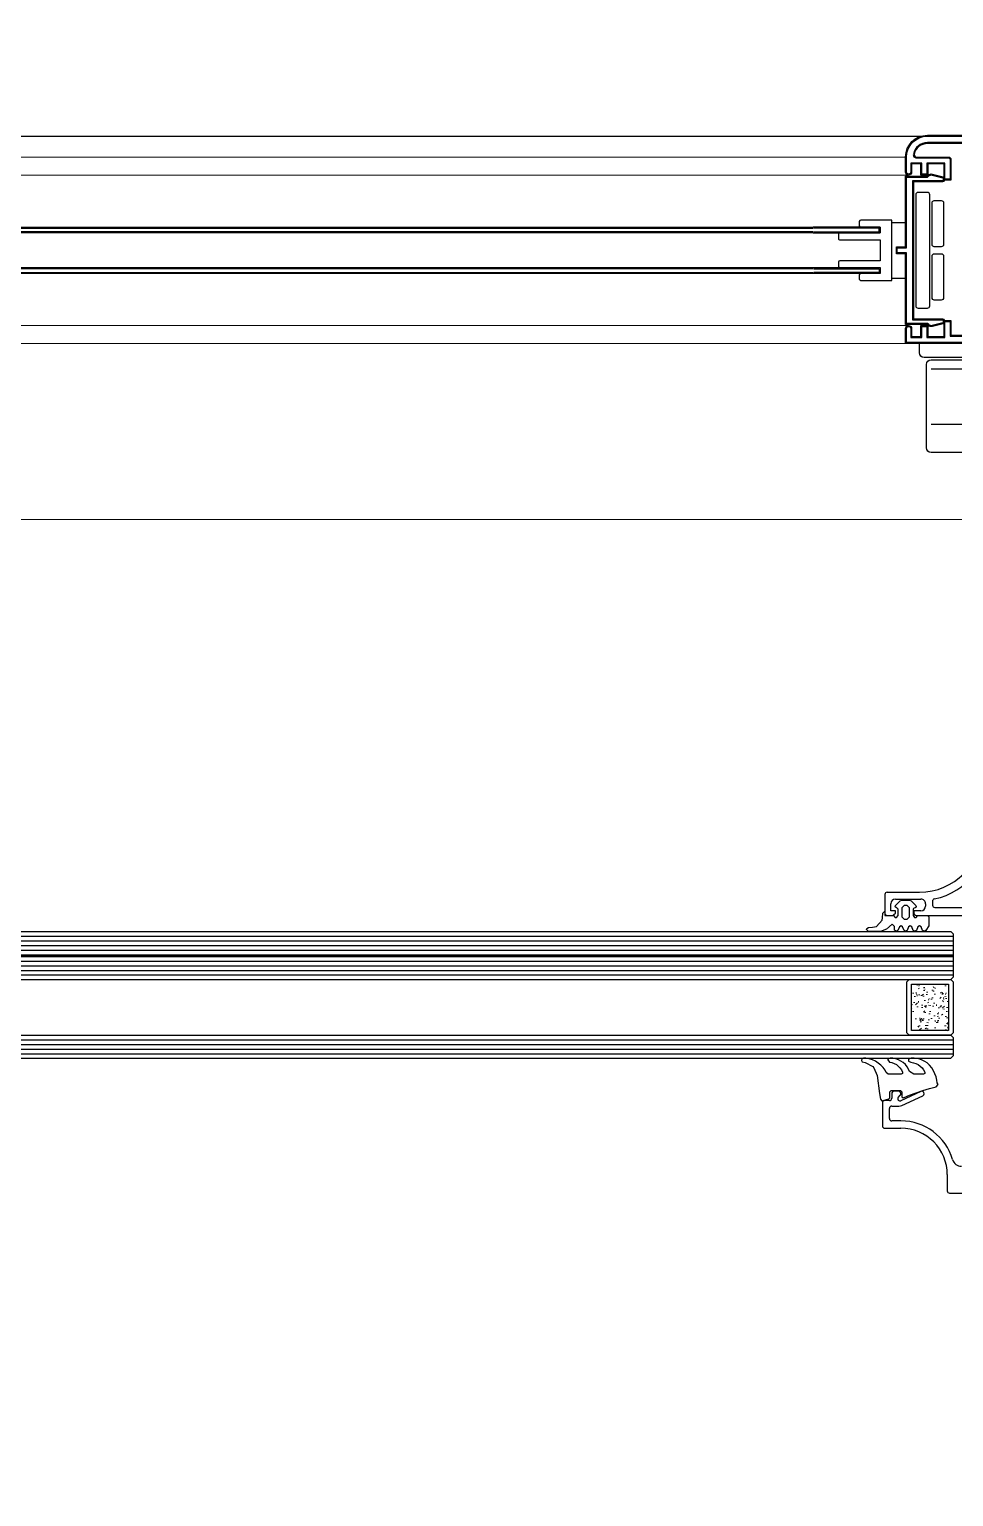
# Model space of a CAD drawing. Header units: millimetres. Extents: x 1251.1 to 1334.1, y 1577.6 to 1641.3.
# Drawn here: x 1277.8239 to 1278.0236, y 1620.2657 to 1620.5826 of the extents above; entities that cross this region are included whole.
import ezdxf

# ---------------------------------------------------------------- set-up
doc = ezdxf.new("R2010")
doc.units = ezdxf.units.MM
doc.layers.add('MONTANTI sezioni - windows structure section', color=2, linetype='Continuous')
doc.layers.add('MURATURA', color=140, linetype='Continuous')
doc.layers.add('PROIEZIONI finissime - fine lines', color=251, linetype='Continuous', lineweight=9)
doc.layers.add('TRATTEGGIO - hatch', color=252, linetype='Continuous', lineweight=20)
doc.layers.add('VETRATE sezioni - windows sections', color=7, linetype='Continuous', true_color=0x4d79ff)

# ---------------------------------------------------------------- blocks, each defined once
blk = doc.blocks.new('A$C022F2E87')
at = {"layer": 'TRATTEGGIO - hatch'}
h = blk.add_hatch(dxfattribs=at)
h.set_pattern_fill('AR-CONC', color=256, scale=0.02, style=0)
h.set_pattern_definition([(49.99999999999999, (-210.2099313412864, -112.3776738335127), (3.64369337992008, -0.3187817107780617), [0.381, -4.191000000000001]), (355, (-210.2099313412864, -112.3776738335127), (-0.7048565195133398, 3.8211328576436), [0.3048, -3.3528]), (100.451, (-209.9062913412864, -112.4042388335127), (2.938850033319185, 3.502333756405838), [0.3238, -3.5618]), (46.18420000000001, (-210.2099313412864, -111.3616738335127), (5.421580817842599, -0.8408465586545429), [0.5715, -6.2865]), (96.6356, (-209.7581333412864, -111.4317438335127), (4.748084689324743, 4.948511117800985), [0.4857, -5.3427]), (351.1840000000001, (-210.2099313412864, -111.3616738335127), (4.748092116278679, 4.948502357211954), [0.4572, -5.0292]), (21, (-209.7019313412864, -111.6156738335127), (3.032297596707666, -2.04531037033525), [0.381, -4.191000000000001]), (326.0000000000001, (-209.7019313412864, -111.6156738335127), (1.236040566952942, 3.683759322446385), [0.3048, -3.3528]), (71.4514, (-209.4492413412864, -111.7861158335127), (4.268329815402489, 1.638457154321149), [0.3238, -3.5618]), (37.50000000000001, (-210.2099313412864, -112.3776738335127), (0.06177206501183633, 1.691100777463062), [0, -3.31216, 0, -3.4036, 0, -3.3655]), (7.499999999999999, (-210.2099313412864, -112.3776738335127), (1.336393250206115, 2.00361149636239), [0, -1.94056, 0, -3.23596, 0, -1.2827]), (327.5, (-211.3427713412864, -112.3776738335127), (2.711811903337427, -0.1145748798534693), [0, -1.27, 0, -3.9624, 0, -5.2578]), (317.5, (-211.8507713412864, -112.3776738335127), (2.962583627720361, 0.5085298206666603), [0, -1.651, 0, -2.63144, 0, -3.7338])])
h.paths.add_polyline_path([(1, 9), (1.000000000000028, 1), (11, 1), (11, 9)])
at = {"layer": 'MONTANTI sezioni - windows structure section'}
for points in [[(0.5000000000000284, 0), (11.5, 0), (12, 0.5), (12, 9.5), (11.5, 10), (0.5, 10), (0, 9.5), (2.842170943040401e-14, 0.5)], [(1.000000000000028, 1), (11, 1), (11, 9), (1, 9)]]:
    blk.add_lwpolyline(points, close=True, dxfattribs=at)
blk = doc.blocks.new('224066D')
at = {"layer": 'MONTANTI sezioni - windows structure section', "linetype": 'Continuous'}
for p, q in [((-8.25, 9.76), (-8.57, 9.24)), ((-7.739999000000001, 10.27), (-8.25, 9.76)), ((-7.179999, 10.73), (-7.739999000000001, 10.27)), ((-6.559999, 11.11), (-7.179999, 10.73)), ((-5.909999, 11.42), (-6.559999, 11.11)), ((-5.23, 11.66), (-5.909999, 11.42)), ((-4.52, 11.81), (-5.23, 11.66)), ((-3.98, 11.88), (-4.52, 11.81)), ((-3.57, 12.1), (-3.98, 11.88)), ((-3.08, 11.71), (-3.57, 12.1)), ((-2.71, 10.24), (-3.08, 11.71)), ((-2.28, 8.79), (-2.71, 10.24)), ((-9.27, 6.92), (-9.3, 6.31)), ((-9.19, 7.52), (-9.27, 6.92)), ((-9.04, 8.12), (-9.19, 7.52)), ((-8.84, 8.69), (-9.04, 8.12)), ((-8.57, 9.24), (-8.84, 8.69)), ((-8.39, 6.22), (-8.3, 6.77)), ((-8.3, 6.77), (-8.14, 7.29)), ((-8.14, 7.29), (-7.89, 7.79)), ((-7.89, 7.79), (-7.57, 8.25)), ((-7.57, 8.25), (-7.19, 8.65)), ((-7.19, 8.65), (-6.75, 8.98)), ((-6.75, 8.98), (-6.25, 9.23)), ((-5.79, 6.86), (-6.39, 5.94)), ((-6.25, 9.23), (-5.95, 9.24)), ((-5.95, 9.24), (-5.79, 8.98)), ((-5.79, 8.98), (-5.79, 6.86)), ((-1.81, 7.36), (-2.28, 8.79)), ((-1.27, 5.95), (-1.81, 7.36)), ((-9.3, 6.31), (-9.04, 5.69)), ((-8.94, 3.53), (-9.14, 2.94)), ((-9.04, 5.69), (-8.61, 5.71)), ((-8.66, 4.07), (-8.94, 3.53)), ((-8.31, 4.58), (-8.66, 4.07)), ((-8.61, 5.71), (-8.39, 6.22)), ((-7.89, 5.03), (-8.31, 4.58)), ((-7.42, 5.42), (-7.89, 5.03)), ((-7.89, 3.08), (-7.57, 3.5)), ((-7.57, 3.5), (-7.19, 3.87)), ((-6.89, 5.74), (-7.42, 5.42)), ((-7.19, 3.87), (-6.76, 4.18)), ((-6.39, 5.94), (-6.89, 5.74)), ((-6.76, 4.18), (-6.26, 4.38)), ((-6.26, 4.38), (-5.95, 4.39)), ((-5.95, 4.39), (-5.79, 4.12)), ((-5.79, 4.12), (-5.79, 1.32)), ((-2.29, 3.96), (-1.99, 4.26)), ((-2.29, 1.97), (-2.29, 3.96)), ((-1.99, 4.26), (-0.94, 4.26)), ((-0.79, 4.8), (-1.27, 5.95)), ((-0.94, 4.26), (-0.69, 4.53)), ((-0.69, 4.53), (-0.79, 4.8)), ((-9.26, 2.34), (-9.3, 1.73)), ((-9.3, 1.73), (-9.08, 1.25)), ((-9.14, 2.94), (-9.26, 2.34)), ((-9.08, 1.25), (-8.95, 1.21)), ((-8.95, 1.21), (-8.43, 1.59)), ((-8.43, 1.59), (-8.33, 2.11)), ((-8.33, 2.11), (-8.15, 2.61)), ((-8.15, 2.61), (-7.89, 3.08)), ((-7.24, 0.25), (-7.77, -0.25)), ((-6.66, 0.68), (-7.24, 0.25)), ((-6.16, 0.88), (-6.66, 0.68)), ((-5.79, 1.32), (-6.16, 0.88)), ((-2.01, 1.67), (-2.29, 1.97)), ((-0.71, 1.67), (-2.01, 1.67)), ((-0.49, 1.45), (-0.71, 1.67)), ((-0.09, -0.04), (-0.49, 1.45)), ((-9.16, -2.77), (-9.3, -3.48)), ((-8.93, -2.08), (-9.16, -2.77)), ((-8.61, -1.42), (-8.93, -2.08)), ((-8.23, -0.81), (-8.61, -1.42)), ((-8.33, -3.69), (-7.49, -2.02)), ((-7.77, -0.25), (-8.23, -0.81)), ((-7.49, -2.02), (-7.21, -1.76)), ((-7.21, -1.76), (-5.5, -1.03)), ((-5.5, -1.03), (-1.62, -0.55)), ((-1.62, -0.55), (-0.39, -0.34)), ((-0.39, -0.34), (-0.09, -0.04)), ((-9.3, -3.48), (-9.3, -4.01)), ((-9.3, -4.01), (-9.16, -4.35)), ((-9.16, -4.35), (-8.8, -4.47)), ((-8.8, -4.47), (-8.47, -4.29)), ((-8.47, -4.29), (-8.33, -3.69))]:
    blk.add_line(p, q, dxfattribs=at)
blk = doc.blocks.new('224063')
at = {"layer": 'MONTANTI sezioni - windows structure section', "linetype": 'Continuous'}
for p, q in [((-4.740037492056161, 5.950427482897801), (-4.31003749205616, 6.380427482897801)), ((-4.31003749205616, 6.380427482897801), (-4.090037492056161, 6.320427482897806)), ((-4.740037492056161, 3.320427482897804), (-4.740037492056161, 5.950427482897801)), ((-4.260037492056161, 2.070427482897806), (-4.740037492056161, 3.320427482897804)), ((-4.090037492056161, 6.320427482897806), (-3.89003749205616, 5.950427482897801)), ((-3.89003749205616, 5.950427482897801), (-3.79003749205616, 5.050427482897803)), ((-3.79003749205616, 5.050427482897803), (-3.660037492056161, 4.220427482897803)), ((-3.660037492056161, 4.220427482897803), (-2.29003749205616, 3.000427482897805)), ((-4.740037492056161, -0.09957251710219417), (-4.46003749205616, 0.3104274828978042)), ((-4.46003749205616, 0.3104274828978042), (-3.64003749205616, 0.3104274828978042)), ((-3.14003749205616, 0.8304274828978038), (-4.260037492056161, 2.070427482897806)), ((-3.64003749205616, 0.3104274828978042), (-3.14003749205616, 0.8304274828978038)), ((-2.29003749205616, 3.000427482897805), (-1.79003749205616, 2.900427482897804)), ((-1.79003749205616, 2.900427482897804), (-0.7400374920561612, 2.810427482897804)), ((-1.240037492056161, 0.5104274828978035), (-1.72003749205616, 0.1704274828978036)), ((-1.72003749205616, 0.1704274828978036), (-1.72003749205616, -0.1395725171021951)), ((-0.3400374920561609, 2.410427482897806), (-1.240037492056161, 2.410427482897806)), ((-1.240037492056161, 2.410427482897806), (-1.240037492056161, 0.5104274828978035)), ((-0.7400374920561612, 2.810427482897804), (-0.3400374920561609, 2.410427482897806)), ((0.3599625079438402, -0.08957251710219438), (0.5899625079438406, 0.2104274828978063)), ((0.5899625079438406, 0.2104274828978063), (0.8699625079438382, 0.1304274828978063)), ((0.8699625079438382, 0.1304274828978063), (1.909962507943839, -0.9095725171021947)), ((-4.54003749205616, -0.4295725171021942), (-4.740037492056161, -0.09957251710219417)), ((-4.740037492056161, -2.089572517102194), (-4.54003749205616, -1.739572517102195)), ((-4.54003749205616, -2.429572517102194), (-4.740037492056161, -2.089572517102194)), ((-3.740037492056161, -0.7395725171021947), (-4.54003749205616, -0.4295725171021942)), ((-4.54003749205616, -1.739572517102195), (-3.740037492056161, -1.429572517102194)), ((-3.740037492056161, -2.739572517102195), (-4.54003749205616, -2.429572517102194)), ((-3.54003749205616, -1.089572517102194), (-3.740037492056161, -0.7395725171021947)), ((-3.740037492056161, -1.429572517102194), (-3.54003749205616, -1.089572517102194)), ((-3.54003749205616, -3.089572517102194), (-3.740037492056161, -2.739572517102195)), ((-3.740037492056161, -3.429572517102194), (-3.54003749205616, -3.089572517102194)), ((-1.54003749205616, -1.289572517102194), (-2.04003749205616, -1.789572517102194)), ((-2.04003749205616, -1.789572517102194), (-2.04003749205616, -2.389572517102195)), ((-2.04003749205616, -2.389572517102195), (-1.54003749205616, -2.889572517102195)), ((-1.72003749205616, -0.1395725171021951), (-1.240037492056161, -0.4895725171021947)), ((0.3599625079438402, -1.289572517102194), (-1.54003749205616, -1.289572517102194)), ((-1.54003749205616, -2.889572517102195), (0.3599625079438402, -2.889572517102195)), ((-1.240037492056161, -0.4895725171021947), (0.0599625079438395, -0.4895725171021947)), ((0.0599625079438395, -0.4895725171021947), (0.3599625079438402, -0.189572517102194)), ((0.3599625079438402, -0.189572517102194), (0.3599625079438402, -0.08957251710219438)), ((0.8599625079438402, -1.789572517102194), (0.3599625079438402, -1.289572517102194)), ((0.3599625079438402, -2.889572517102195), (0.8599625079438402, -2.389572517102195)), ((0.8599625079438402, -2.389572517102195), (0.8599625079438402, -1.789572517102194)), ((1.909962507943839, -0.9095725171021947), (2.05996250794384, -1.269572517102194)), ((2.05996250794384, -2.909572517102195), (1.909962507943839, -3.259572517102194)), ((2.05996250794384, -1.269572517102194), (2.05996250794384, -2.909572517102195)), ((-4.740037492056161, -4.089572517102194), (-4.54003749205616, -3.739572517102195)), ((-4.54003749205616, -4.429572517102194), (-4.740037492056161, -4.089572517102194)), ((-4.740037492056161, -6.089572517102194), (-4.54003749205616, -5.739572517102195)), ((-4.54003749205616, -6.429572517102194), (-4.740037492056161, -6.089572517102194)), ((-4.54003749205616, -3.739572517102195), (-3.740037492056161, -3.429572517102194)), ((-3.740037492056161, -4.739572517102195), (-4.54003749205616, -4.429572517102194)), ((-4.54003749205616, -5.739572517102195), (-3.740037492056161, -5.429572517102194)), ((-3.54003749205616, -5.089572517102194), (-3.740037492056161, -4.739572517102195)), ((-3.740037492056161, -5.429572517102194), (-3.54003749205616, -5.089572517102194)), ((-1.240037492056161, -3.689572517102194), (-1.72003749205616, -4.029572517102196)), ((-1.72003749205616, -4.029572517102196), (-1.72003749205616, -4.339572517102194)), ((-1.72003749205616, -4.339572517102194), (-1.240037492056161, -4.689572517102194)), ((0.0599625079438395, -3.689572517102194), (-1.240037492056161, -3.689572517102194)), ((-1.240037492056161, -4.689572517102194), (-1.240037492056161, -6.789572517102194)), ((0.2699625079438404, -3.779572517102196), (0.0599625079438395, -3.689572517102194)), ((0.4299625079438405, -4.279572517102196), (0.2699625079438404, -3.779572517102196)), ((0.6899625079438385, -4.389572517102195), (0.4299625079438405, -4.279572517102196)), ((0.8699625079438382, -4.299572517102195), (0.6899625079438385, -4.389572517102195)), ((1.909962507943839, -3.259572517102194), (0.8699625079438382, -4.299572517102195)), ((-3.54003749205616, -7.089572517102194), (-4.54003749205616, -6.429572517102194)), ((-1.54003749205616, -7.089572517102194), (-3.54003749205616, -7.089572517102194)), ((-1.240037492056161, -6.789572517102194), (-1.54003749205616, -7.089572517102194))]:
    blk.add_line(p, q, dxfattribs=at)

msp = doc.modelspace()

# ---------------------------------------------------------------- hatches: boundary and pattern name
h = msp.add_hatch()
h.set_pattern_fill('GRASS', color=256, scale=0.05399999999999999)
h.set_pattern_definition([(90, (0, 0), (-0.9698676609599999, 0.9698676609599999), [0.257175, -1.68256032192]), (45, (0, 0), (-0.9698676610754683, 0.9698676610754684), [0.257175, -1.114425]), (135, (0, 0), (-0.9698676610754684, -0.9698676610754683), [0.257175, -1.114425])])
h.paths.add_polyline_path([(1288.156753483145, 1623.663419884172), (1271.814513092768, 1623.663419884172), (1271.653388966745, 1615.164947138083), (1275.156753483145, 1615.164947138083), (1275.156753483145, 1616.859523159729), (1275.156753483145, 1618.059523159729), (1275.156753483145, 1620.559523159729), (1288.156753483145, 1620.559523159729)])
h = msp.add_hatch()
h.set_pattern_fill('GRASS', color=256, scale=10)
h.set_pattern_definition([(90, (0, 0), (-179.6051224, 179.6051224), [47.625, -311.5852448]), (45, (0, 0), (-179.605122421383, 179.6051224213831), [47.625, -206.375]), (135, (0, 0), (-179.6051224213831, -179.605122421383), [47.625, -206.375])])
h.paths.add_polyline_path([(1288.156753483145, 1623.663419884172), (1271.814513092768, 1623.663419884172), (1271.653388966745, 1615.164947138083), (1275.156753483145, 1615.164947138083), (1275.156753483145, 1616.859523159729), (1275.156753483145, 1618.059523159729), (1275.156753483145, 1620.559523159729), (1288.156753483145, 1620.559523159729)])

# ---------------------------------------------------------------- linework, layer by layer
at = {"layer": 'MONTANTI sezioni - windows structure section'}
for p, q in [((1277.557919423889, 1620.539867224021), (1277.993253483146, 1620.539867224021)), ((1277.993253483146, 1620.538667224021), (1277.557919423889, 1620.538667224021)), ((1277.558119423889, 1620.539667224021), (1277.993253483146, 1620.539667224021)), ((1277.993253483146, 1620.538867224021), (1277.558119423889, 1620.538867224021)), ((1278.007753483145, 1620.539867224021), (1277.993253483146, 1620.539867224021)), ((1277.993253483146, 1620.538667224021), (1278.007753483145, 1620.538667224021)), ((1278.007553483145, 1620.539667224021), (1277.993453483145, 1620.539667224021)), ((1277.993453483145, 1620.538867224021), (1278.007553483145, 1620.538867224021)), ((1278.007553483145, 1620.538867224021), (1278.007553483145, 1620.539667224021)), ((1278.007753483145, 1620.538667224021), (1278.007753483145, 1620.539867224021)), ((1278.010253483145, 1620.540867224021), (1278.013253483145, 1620.540867224021)), ((1278.007753483145, 1620.531067224021), (1277.557919423889, 1620.531067224021)), ((1277.993253483146, 1620.530867224021), (1277.558119423889, 1620.530867224021)), ((1277.558119423889, 1620.530067224021), (1277.993253483146, 1620.530067224021)), ((1278.003553483145, 1620.529867224021), (1277.579419423889, 1620.529867224021)), ((1277.993453483145, 1620.530867224021), (1278.007553483145, 1620.530867224021)), ((1278.007553483145, 1620.530067224021), (1277.993453483145, 1620.530067224021)), ((1278.007553483145, 1620.530867224021), (1278.007553483145, 1620.530067224021)), ((1278.010253483145, 1620.528867224021), (1278.013253483145, 1620.528867224021)), ((1278.031753483145, 1620.509217224021), (1278.018753483145, 1620.509217224021)), ((1278.031753483145, 1620.497217224021), (1278.018753483145, 1620.497217224021))]:
    msp.add_line(p, q, dxfattribs=at)
at = {"layer": 'MONTANTI sezioni - windows structure section', "linetype": 'Continuous'}
for p, q in [((1278.008760044425, 1620.395717277431), (1278.008760044425, 1620.391717277431)), ((1278.009260044425, 1620.396217277431), (1278.016260105455, 1620.396217277431)), ((1278.010060032215, 1620.392217277431), (1278.010060032215, 1620.393717277431)), ((1278.011060032215, 1620.394717246911), (1278.016560032215, 1620.394717246911)), ((1278.017560032215, 1620.393717246911), (1278.017560032215, 1620.393217277431)), ((1278.019060032215, 1620.394271873381), (1278.019060032215, 1620.393417007351)), ((1278.019560032215, 1620.392916999721), (1278.032459995595, 1620.392917167571)), ((1278.009260044425, 1620.391217277431), (1278.010352878895, 1620.391217277431)), ((1278.011060032215, 1620.392217277431), (1278.010060032215, 1620.392217277431)), ((1278.010706455555, 1620.391363700771), (1278.011060032215, 1620.391717277431)), ((1278.011060032215, 1620.391717277431), (1278.011060032215, 1620.392217277431)), ((1278.015060032215, 1620.392217277431), (1278.015060032215, 1620.391717277431)), ((1278.016560032215, 1620.392217277431), (1278.015060032215, 1620.392217277431)), ((1278.015560032215, 1620.391217277431), (1278.030760044425, 1620.391217277431)), ((1278.010253521295, 1620.352717208761), (1278.010253521295, 1620.351717208761)), ((1278.011753521295, 1620.353217208761), (1278.010753521295, 1620.353217208761)), ((1278.011696148255, 1620.351952743431), (1278.012107067435, 1620.352363662621)), ((1278.016542217585, 1620.353170364281), (1278.012246212335, 1620.351167159931)), ((1278.012447628355, 1620.350157730001), (1278.016964825005, 1620.352264053241)), ((1278.008253521296, 1620.35071748423), (1278.008253521296, 1620.345717239281)), ((1278.009753521295, 1620.351217208761), (1278.008753536555, 1620.351217239281)), ((1278.009753521295, 1620.347317214861), (1278.009753521295, 1620.349517227071)), ((1278.010253521295, 1620.350017227071), (1278.011813671445, 1620.350017196551)), ((1278.008753521295, 1620.345217239281), (1278.012253490775, 1620.345217239281)), ((1278.012253490775, 1620.346817245381), (1278.010253521295, 1620.346817214861)), ((1278.022253490775, 1620.335217239281), (1278.022253498405, 1620.331717239281)), ((1278.022753498405, 1620.331217239281), (1278.025753513665, 1620.331217239281))]:
    msp.add_line(p, q, dxfattribs=at)
at = {"layer": 'MONTANTI sezioni - windows structure section'}
for points in [[(1278.033253483145, 1620.557917224021), (1278.017953483145, 1620.557917224021, 0.3539972922353393), (1278.015117115285, 1620.555621390688, 0.4771078284050155), (1278.015606144226, 1620.555017224021), (1278.022553483145, 1620.555017224021, -0.4142135623730951), (1278.023053483145, 1620.554517224021), (1278.023053483145, 1620.550017224021), (1278.021553483145, 1620.550017224021), (1278.021553483145, 1620.553517224021), (1278.018053483145, 1620.553517224021), (1278.018053483145, 1620.551117224021), (1278.016553483145, 1620.551117224021), (1278.016553483145, 1620.553517224021), (1278.014553483145, 1620.553517224021), (1278.014553483145, 1620.551767224021, -1), (1278.013253483145, 1620.551767224021), (1278.013253483145, 1620.555017224021, -0.4142135623730951), (1278.017953483145, 1620.559717224021), (1278.083753483145, 1620.559717224021, -0.4142135623730951)], [(1278.033233679242, 1620.558117224021), (1278.017953483145, 1620.558117224021, 0.3539972922353391), (1278.014921503709, 1620.555663057354, 0.4771078284050163), (1278.015606144226, 1620.554817224021), (1278.022553483145, 1620.554817224021, -0.4142135623731173), (1278.022853483145, 1620.554517224021), (1278.022853483145, 1620.550217224021), (1278.021753483145, 1620.550217224021), (1278.021753483145, 1620.553717224021), (1278.017853483145, 1620.553717224021), (1278.017853483145, 1620.551317224021), (1278.016753483145, 1620.551317224021), (1278.016753483145, 1620.553717224021), (1278.014353483145, 1620.553717224021), (1278.014353483145, 1620.551767224021, -1), (1278.013453483145, 1620.551767224021), (1278.013453483145, 1620.555017224021, -0.4142135623730966), (1278.017953483145, 1620.559517224021), (1278.083753483145, 1620.559517224021, -0.4142135623730968)], [(1278.066253483145, 1620.514717224021), (1278.013253483145, 1620.514717224021), (1278.013253483145, 1620.517967224021, -1), (1278.014553483145, 1620.517967224021), (1278.014553483145, 1620.516217224021), (1278.016553483145, 1620.516217224021), (1278.016553483145, 1620.518617224021), (1278.018053483145, 1620.518617224021), (1278.018053483145, 1620.516217224021), (1278.021553483145, 1620.516217224021), (1278.021553483145, 1620.519717224021), (1278.023053483145, 1620.519717224021), (1278.023053483145, 1620.516517224021), (1278.033253483145, 1620.516517224021)], [(1278.066253483145, 1620.514917224021), (1278.013453483145, 1620.514917224021), (1278.013453483145, 1620.517967224021, -1), (1278.014353483145, 1620.517967224021), (1278.014353483145, 1620.516017224021), (1278.016753483145, 1620.516017224021), (1278.016753483145, 1620.518417224021), (1278.017853483145, 1620.518417224021), (1278.017853483145, 1620.516017224021), (1278.021753483145, 1620.516017224021), (1278.021753483145, 1620.519517224021), (1278.022853483145, 1620.519517224021), (1278.022853483145, 1620.516317224021), (1278.033453483145, 1620.516317224021)], [(1278.034253483145, 1620.514717224021), (1278.034253483145, 1620.512717224021, -0.4142135623730951), (1278.033253483145, 1620.511717224021), (1278.017253483145, 1620.511717224021, -0.4142135623730937), (1278.016253483145, 1620.512717224021), (1278.016253483145, 1620.514717224021)]]:
    msp.add_lwpolyline(points, format="xyb", dxfattribs=at)
for points in [[(1278.021553483145, 1620.550426245673), (1278.021553483145, 1620.549967224021, -0.4142135623730843), (1278.021253483145, 1620.549667224021), (1278.014953483145, 1620.549667224021), (1278.014953483145, 1620.520067224021), (1278.021253483145, 1620.520067224021, -0.4142135623730843), (1278.021553483145, 1620.519767224021), (1278.021553483145, 1620.519308202368, -0.3394542588633662), (1278.021331128859, 1620.519018424621), (1278.019066259297, 1620.51841155465, -0.2679491924311567), (1278.01810033347, 1620.518670373695), (1278.017903483145, 1620.518867224021), (1278.013253483145, 1620.518867224021), (1278.013253483145, 1620.534117224021), (1278.011253483145, 1620.534117224021), (1278.011253483145, 1620.535617224021), (1278.013253483145, 1620.535617224021), (1278.013253483145, 1620.550867224021), (1278.017903483145, 1620.550867224021), (1278.01810033347, 1620.551064074346, -0.2679491924311567), (1278.019066259297, 1620.551322893391), (1278.021331128859, 1620.550716023421, -0.3394542588633662)], [(1278.021353483146, 1620.550426245673), (1278.021353483146, 1620.549967224021, -0.4142135623731616), (1278.021253483145, 1620.549867224021), (1278.014753483145, 1620.549867224021), (1278.014753483145, 1620.519867224021), (1278.021253483145, 1620.519867224021, -0.414213562373245), (1278.021353483146, 1620.519767224021), (1278.021353483146, 1620.519308202368, -0.3394542588633766), (1278.02127936505, 1620.519211609786), (1278.019014495488, 1620.518604739816, -0.2679491924311538), (1278.018241754827, 1620.518811795052), (1278.017986325858, 1620.519067224021), (1278.013453483145, 1620.519067224021), (1278.013453483145, 1620.534317224021), (1278.011453483145, 1620.534317224021), (1278.011453483145, 1620.535417224021), (1278.013453483145, 1620.535417224021), (1278.013453483145, 1620.550667224021), (1278.017986325858, 1620.550667224021), (1278.018241754827, 1620.55092265299, -0.2679491924311561), (1278.019014495488, 1620.551129708226), (1278.02127936505, 1620.550522838256, -0.3394542588633804)], [(1278.015453483145, 1620.522867224021, 0.4142135623730965), (1278.015953483145, 1620.522367224021), (1278.017953483145, 1620.522367224021, 0.4142135623730951), (1278.018453483145, 1620.522867224021), (1278.018453483145, 1620.546867224021, 0.4142135623730948), (1278.017953483145, 1620.547367224021), (1278.015953483145, 1620.547367224021, 0.4142135623730954), (1278.015453483145, 1620.546867224021)], [(1278.021453483145, 1620.536117224021, -0.4142135623730958), (1278.020953483145, 1620.535617224021), (1278.019453483145, 1620.535617224021, -0.4142135623730943), (1278.018953483145, 1620.536117224021), (1278.018953483145, 1620.545117224021, -0.4142135623730958), (1278.019453483145, 1620.545617224021), (1278.020953483145, 1620.545617224021, -0.4142135623730943), (1278.021453483145, 1620.545117224021)], [(1277.999053483145, 1620.538617224021, 0.4142135623730951), (1277.998753483145, 1620.538317224021), (1277.998753483145, 1620.537417224021, 0.4142135623730979), (1277.999053483145, 1620.537117224021), (1278.007753483145, 1620.537117224021), (1278.007753483145, 1620.532617224021), (1277.999053483145, 1620.532617224021, 0.4142135623730917), (1277.998753483145, 1620.532317224021), (1277.998753483145, 1620.531417224021, 0.4142135623730979), (1277.999053483145, 1620.531117224021), (1278.007753483145, 1620.531117224021), (1278.007753483145, 1620.529867224021), (1278.003553483145, 1620.529867224021, 0.4142135623730974), (1278.003253483145, 1620.529567224021), (1278.003253483145, 1620.528667224021, 0.4142135623730921), (1278.003553483145, 1620.528367224021), (1278.010253483145, 1620.528367224021), (1278.010253483145, 1620.541367224021), (1278.003553483145, 1620.541367224021, 0.4142135623730951), (1278.003253483145, 1620.541067224021), (1278.003253483145, 1620.540167224021, 0.4142135623730951), (1278.003553483145, 1620.539867224021), (1278.007753483145, 1620.539867224021), (1278.007753483145, 1620.538617224021)], [(1278.021453483145, 1620.524617224021, -0.4142135623730951), (1278.020953483145, 1620.524117224021), (1278.019453483145, 1620.524117224021, -0.4142135623730951), (1278.018953483145, 1620.524617224021), (1278.018953483145, 1620.533617224021, -0.4142135623730945), (1278.019453483145, 1620.534117224021), (1278.020953483145, 1620.534117224021, -0.4142135623730951), (1278.021453483145, 1620.533617224021)], [(1278.017753483145, 1620.510217224021, -0.4142135623730948), (1278.018753483145, 1620.511217224021), (1278.031753483145, 1620.511217224021, -0.4142135623730951), (1278.032753483145, 1620.510217224021), (1278.032753483145, 1620.492217224021, -0.4142135623730951), (1278.031753483145, 1620.491217224021), (1278.018753483145, 1620.491217224021, -0.4142135623730955), (1278.017753483145, 1620.492217224021)]]:
    msp.add_lwpolyline(points, format="xyb", close=True, dxfattribs=at)
at = {"layer": 'MONTANTI sezioni - windows structure section', "linetype": 'Continuous'}
for centre, radius, start, end in [((1278.016260105455, 1620.409717277431), 0.01349999999998771, 270, 0), ((1278.016260105455, 1620.409717277431), 0.01530000018998607, 282.0553283703049, 0), ((1278.009259983385, 1620.395717277431), 0.0004999999999995448, 90.00000000000001, 180), ((1278.011060032215, 1620.393717246911), 0.0009999999999990895, 90.00000000000001, 180), ((1278.016560032215, 1620.393717246911), 0.0009999999999990895, 0, 90.00000000000001), ((1278.016560032215, 1620.393217277431), 0.0009999999999990895, 270, 0), ((1278.019560032215, 1620.393417007351), 0.0005000076299995447, 180, 270), ((1278.019560032215, 1620.394265724091), 0.0004999999999995448, 102.0556030297357, 180), ((1278.009259983385, 1620.391717277431), 0.0004999999999995448, 180, 270.0000076302372), ((1278.010352878895, 1620.391717277431), 0.0005000247999995446, 270.0000076302372, 315.0009460397353), ((1278.015560032215, 1620.391717277431), 0.0004999999999995448, 180, 270.0000076302372), ((1278.009753521295, 1620.351717208761), 0.0005000000599995447, 270, 0), ((1278.010753521295, 1620.352717208761), 0.0005000000599995447, 90.00000000000001, 180.0000076302371), ((1278.012040447565, 1620.351608444111), 0.0004869041999995567, 134.9999999995438, 294.999145510131), ((1278.011753521295, 1620.352717208761), 0.0005000000599995447, 314.9999999995438, 90.00000000000001), ((1278.016753521295, 1620.352717208761), 0.0005000000599995447, 294.9993438699319, 114.999359129792), ((1278.008753521295, 1620.350717239281), 0.0005000000599995447, 90.00000000000001, 180.0000076302371), ((1278.010253521295, 1620.349517227071), 0.0004999999999995448, 90.00000000000001, 180.0000076302371), ((1278.011813701965, 1620.351517196551), 0.001500000119998634, 270, 294.9994659396275), ((1278.008753521295, 1620.345717239281), 0.0005000000599995447, 180.0000076302371, 270), ((1278.010253521295, 1620.347317214861), 0.0004999999999995448, 180.0000076302371, 270), ((1278.012253490775, 1620.335217239281), 0.01160000228998944, 16.22500609971936, 90.00000000000001), ((1278.012253490775, 1620.335217239281), 0.01000000190999089, 0, 90.00000000000001), ((1278.025311825135, 1620.339017227071), 0.001999999999998179, 196.2246704101393, 270), ((1278.022753498405, 1620.331717239281), 0.0005000000599995447, 180.0000076302371, 270)]:
    msp.add_arc(centre, radius, start, end, dxfattribs=at)
at = {"layer": 'MURATURA'}
msp.add_line((1275.156753483145, 1620.559523159729), (1288.156753483145, 1620.559523159729), dxfattribs=at)
at = {"layer": 'PROIEZIONI finissime - fine lines'}
for p, q in [((1277.552419423889, 1620.555017224021), (1277.993253483146, 1620.555017224021)), ((1278.013253483145, 1620.555017224021), (1277.993253483146, 1620.555017224021)), ((1277.551769423889, 1620.551117224021), (1277.993253483146, 1620.551117224021)), ((1278.013903483145, 1620.551117224021), (1277.993253483146, 1620.551117224021)), ((1277.551769423889, 1620.518617224021), (1277.993253483146, 1620.518617224021)), ((1278.013903483145, 1620.518617224021), (1277.993253483146, 1620.518617224021)), ((1277.552419423889, 1620.514717224021), (1277.993253483146, 1620.514717224021)), ((1278.013253483145, 1620.514717224021), (1277.993253483146, 1620.514717224021)), ((1276.874753483145, 1620.476717224021), (1278.074753483145, 1620.476717224021))]:
    msp.add_line(p, q, dxfattribs=at)
at = {"layer": 'VETRATE sezioni - windows sections', "linetype": 'Continuous'}
for p, q in [((1277.484447774899, 1620.386719394911), (1278.023505744216, 1620.386719394911)), ((1277.484452062899, 1620.387717246911), (1278.023010032215, 1620.387717246911)), ((1278.023010032215, 1620.387717246911), (1278.023510032215, 1620.387217246911)), ((1278.023510032215, 1620.387217246911), (1278.023510032215, 1620.377839394911)), ((1277.484447774899, 1620.385719394911), (1278.023505744216, 1620.385719394911)), ((1277.484447774899, 1620.384719394911), (1278.023505744216, 1620.384719394911)), ((1277.484447774899, 1620.383719394911), (1278.023505744216, 1620.383719394911)), ((1277.484447774899, 1620.382719394911), (1278.023505744216, 1620.382719394911)), ((1277.484447774899, 1620.382339394911), (1278.023505744216, 1620.382339394911)), ((1277.484447774899, 1620.381339394911), (1278.023505744216, 1620.381339394911)), ((1277.484447774899, 1620.380339394911), (1278.023505744216, 1620.380339394911)), ((1277.484447774899, 1620.379339394911), (1278.023505744216, 1620.379339394911)), ((1277.484447774899, 1620.378339394911), (1278.023505744216, 1620.378339394911)), ((1277.484447774899, 1620.377339394911), (1278.023010032215, 1620.377339394911)), ((1278.023010032215, 1620.377339394911), (1278.023510032215, 1620.377839394911)), ((1277.484452062899, 1620.365339394911), (1278.023010032215, 1620.365339394911)), ((1277.484452062899, 1620.364339394911), (1278.023510032215, 1620.364339394911)), ((1278.023010032215, 1620.365339394911), (1278.023510032215, 1620.364839394911)), ((1278.023510032215, 1620.364839394911), (1278.023510032215, 1620.360839394911)), ((1277.484452062899, 1620.363339394911), (1278.023510032215, 1620.363339394911)), ((1277.484452062899, 1620.362339394911), (1278.023510032215, 1620.362339394911)), ((1277.484452062899, 1620.361339394911), (1278.023510032215, 1620.361339394911)), ((1278.023010032215, 1620.360339394911), (1278.023510032215, 1620.360839394911)), ((1277.484452062899, 1620.360339394911), (1278.023010032215, 1620.360339394911))]:
    msp.add_line(p, q, dxfattribs=at)
at = {"layer": 'VETRATE sezioni - windows sections', "linetype": 'Continuous', "lineweight": 40}
msp.add_line((1277.484447774899, 1620.382529394911), (1278.023505744216, 1620.382529394911), dxfattribs=at)

# ---------------------------------------------------------------- block references
at = {"xscale": -0.0009999999999763531, "yscale": 0.0009999999999763531, "zscale": 0.0009999999999763531, "rotation": 90}
msp.add_blockref('A$C022F2E87', (1278.023510032215, 1620.377339394911), dxfattribs=at)
at = {"layer": 'MONTANTI sezioni - windows structure section', "linetype": 'Continuous', "xscale": 0.0009999999999763531, "yscale": 0.0009999999999763531, "zscale": 0.0009999999999763531, "rotation": 90}
msp.add_blockref('224063', (1278.011170471908, 1620.392457314923), dxfattribs=at)
at = {"layer": 'MONTANTI sezioni - windows structure section', "xscale": 0.0009999999999763531, "yscale": 0.0009999999999763531, "zscale": 0.0009999999999763531, "rotation": 270}
msp.add_blockref('224066D', (1278.008168636469, 1620.351092323934), dxfattribs=at)

doc.saveas('drawing.dxf')
